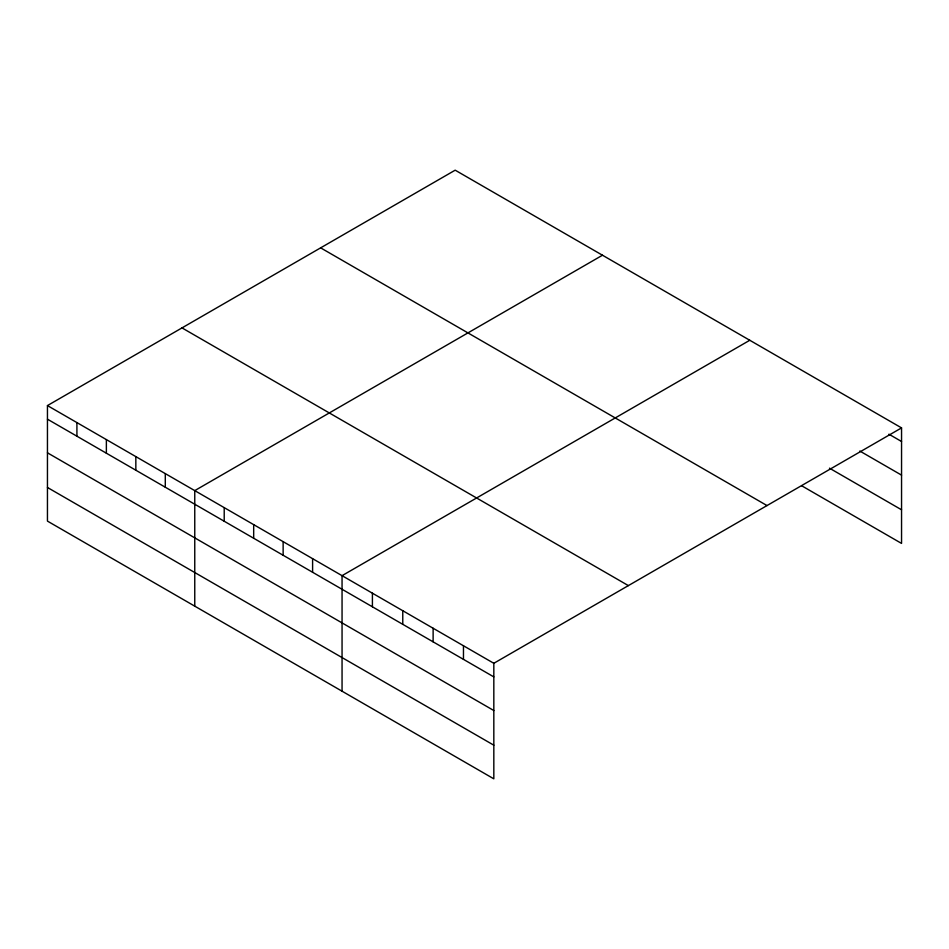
<?xml version="1.0" encoding="UTF-8"?>
<svg xmlns="http://www.w3.org/2000/svg" width="949" height="949" viewBox="0 0 949 949"><rect width="100%" height="100%" fill="white"/><g stroke="black" fill="none" stroke-linecap="round" stroke-linejoin="round"><path stroke-width="1.42" d="M493.824 710.528L493.824 663.292L47.45 405.579L47.45 521.108L493.824 778.821L493.824 710.528L47.45 452.815M47.45 405.579L455.176 170.179L901.55 427.892L901.55 543.421L801.632 485.746M602.485 255.222L194.759 490.621L194.759 606.15M749.781 340.264L342.055 575.663L342.055 691.204M493.824 663.292L901.55 427.892M888.905 434.191L901.55 441.499M859.818 451.036L901.55 475.129M829.462 468.165L901.55 509.791M320.632 247.855L767.006 505.568M181.994 327.891L628.368 585.604M47.45 419.185L493.824 676.898M47.45 487.478L493.824 745.19M463.468 645.759L463.468 659.377M433.124 628.238L433.124 641.844M402.767 610.717L402.767 624.323M372.411 593.184L372.411 606.802M312.601 558.653L312.601 572.259M283.134 541.642L283.134 555.26M253.68 524.643L253.68 538.249M224.213 507.632L224.213 521.238M165.292 473.61L165.292 487.217M135.837 456.599L135.837 470.206M106.371 439.589L106.371 453.207M76.916 422.59L76.916 436.196"/></g></svg>
